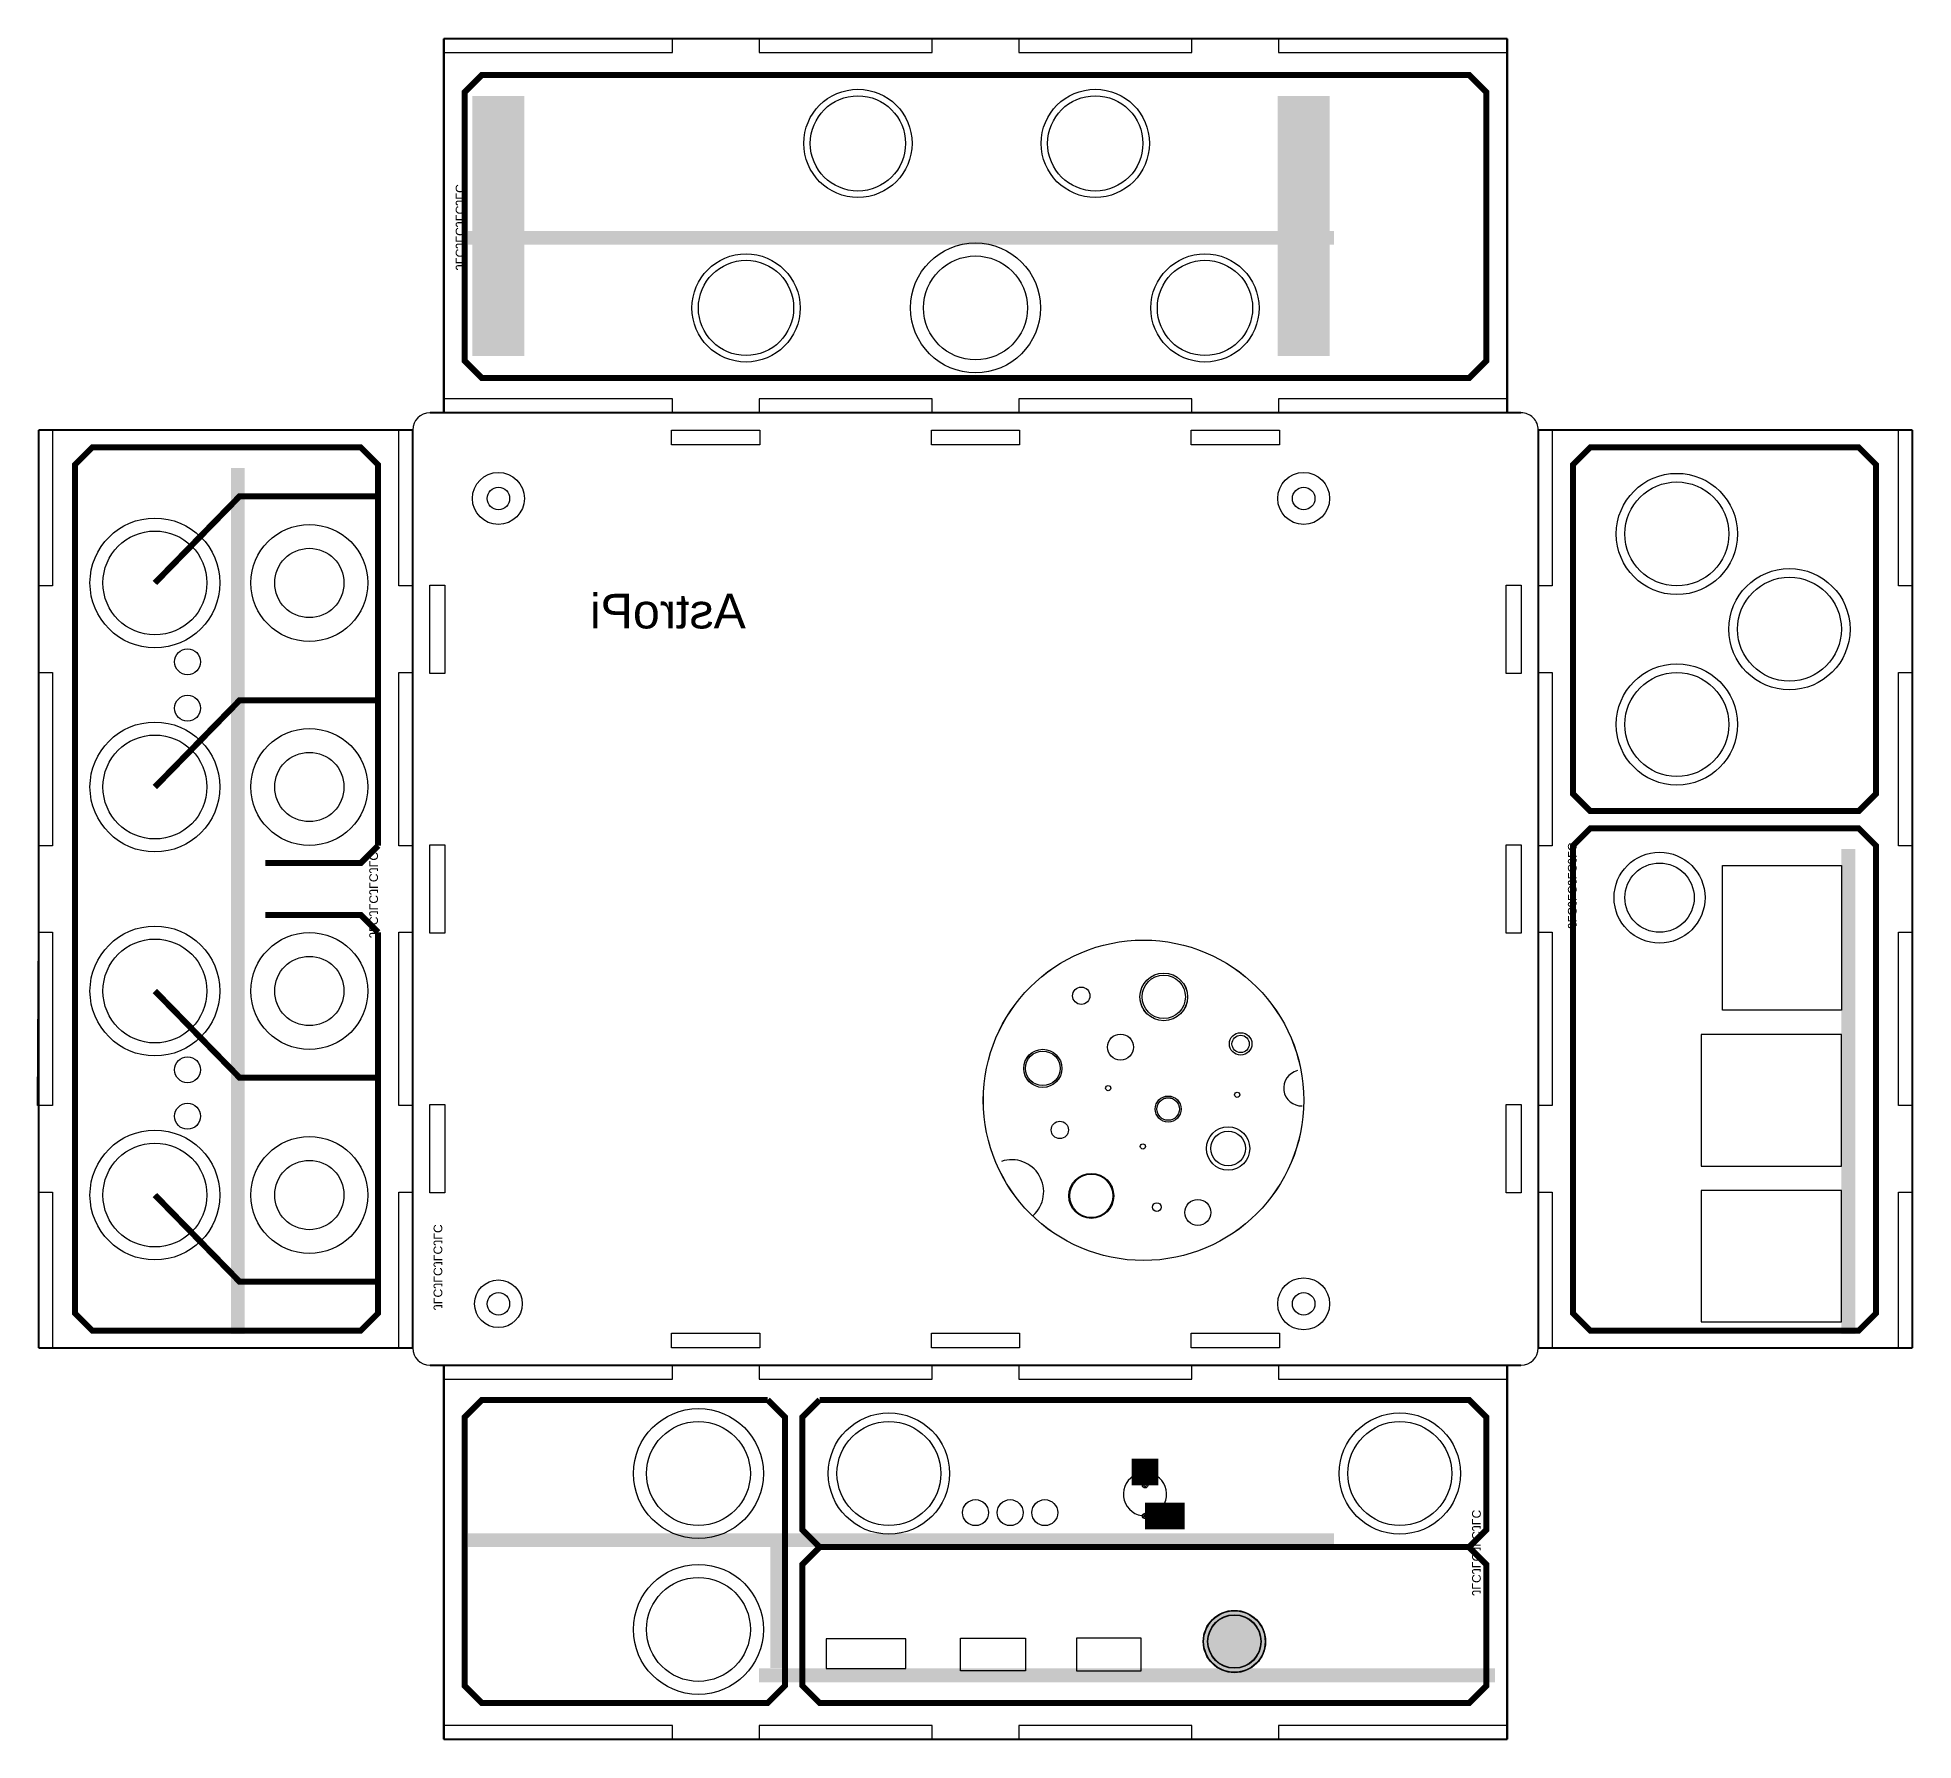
# Model space of a CAD drawing. Header units: millimetres. Extents: x -43 to 173, y -43 to 153.
import ezdxf

# ---------------------------------------------------------------- set-up
doc = ezdxf.new("R2010")
doc.units = ezdxf.units.MM
for name, color, linetype, true_color in [('BoardOutLine', 7, 'Continuous', 0xff00ff), ('BottomLayer', 7, 'Continuous', 0x0000ff), ('BottomSilkLayer', 7, 'Continuous', 0x66cc33), ('BottomSolderMaskLayer', 7, 'Continuous', 0xaa00ff), ('Document', 7, 'Continuous', 0xffffff), ('Hole', 7, 'Continuous', 0x222222), ('Multi-Layer', 7, 'Continuous', 0xc0c0c0), ('TopLayer', 7, 'Continuous', 0xff0000), ('TopSilkLayer', 7, 'Continuous', 0xffcc00), ('TopSolderMaskLayer', 7, 'Continuous', 0x800080)]:
    doc.layers.add(name, color=color, linetype=linetype, true_color=true_color)
doc.styles.get("Standard").update_dxf_attribs({"font": 'arial.ttf'})

msp = doc.modelspace()

# ---------------------------------------------------------------- hatches: boundary and pattern name
at = {"layer": 'BottomSolderMaskLayer'}
msp.add_hatch(color=256, dxfattribs=at).paths.add_polyline_path([(91.2991824, -31.900113999999917, 1), (98.50079360000001, -31.900113999999917, 1)])
at = {"layer": 'Document'}
for points in [[(6.899909999999977, 146.558), (12.899898000000007, 146.558), (12.899898000000007, 116.55805999999995), (6.899909999999977, 116.55805999999995), (6.899909999999977, 146.558)], [(99.89997800000003, 146.558), (105.89996600000006, 146.558), (105.89996600000006, 116.55805999999995), (99.89997800000003, 116.55805999999995), (99.89997800000003, 146.558)], [(6.400038000000109, 130.99999200000002), (106.40009199999997, 130.99999200000002), (106.40009199999997, 129.4000460000001), (6.400038000000109, 129.4000460000001), (6.400038000000109, 130.99999200000002)], [(-20.999958000000106, 103.59999599999992), (-19.40001200000006, 103.59999599999992), (-19.40001200000006, 3.599941999999942), (-20.999958000000106, 3.599941999999942), (-20.999958000000106, 103.59999599999992)], [(164.99992399999985, 59.60008400000004), (166.5998699999999, 59.60008400000004), (166.5998699999999, 3.6001959999999826), (164.99992399999985, 3.6001959999999826), (164.99992399999985, 59.60008400000004)], [(6.400545999999963, -19.40001200000006), (106.40059999999983, -19.40001200000006), (106.40059999999983, -20.999957999999992), (6.400545999999963, -20.999957999999992), (6.400545999999963, -19.40001200000006)], [(41.299891999999886, -20.954999999999927), (42.89983799999993, -20.954999999999927), (42.89983799999993, -34.954972), (41.299891999999886, -34.954972), (41.299891999999886, -20.954999999999927)], [(39.99991999999986, -34.99992999999995), (125.00000399999988, -34.99992999999995), (125.00000399999988, -36.599875999999995), (39.99991999999986, -36.599875999999995), (39.99991999999986, -34.99992999999995)]]:
    msp.add_hatch(color=256, dxfattribs=at).paths.add_polyline_path(points)
at = {"layer": 'Multi-Layer'}
msp.add_hatch(color=256, dxfattribs=at).paths.add_polyline_path([(91.3499824, -31.900113999999917, 1), (98.44999360000001, -31.900113999999917, 1)])
at = {"layer": 'TopSolderMaskLayer'}
msp.add_hatch(color=256, dxfattribs=at).paths.add_polyline_path([(91.2991824, -31.900113999999917, 1), (98.50079360000001, -31.900113999999917, 1)])

# ---------------------------------------------------------------- linework, layer by layer
at = {"layer": 'BoardOutLine', "const_width": 0.254}
for points in [[(3.5999927999999954, 153.19999840000003), (3.5999927999999954, 109.99998319999997)], [(3.5999927999999954, 153.19999840000003), (126.40000120000002, 153.19999840000003)], [(126.40000120000002, 153.19999840000003), (126.40000120000002, 109.99998319999997)], [(1.9999959999998964, 110.00000860000011), (127.99999799999989, 110.00000860000011)], [(-43.199989800000026, 108.00001259999999), (-43.199989800000026, 1.99999600000001)], [(-43.199989800000026, 108.00001259999999), (0, 108.00001259999999)], [(0, 1.99999600000001), (0, 108.00001259999999)], [(129.9999939999999, 108.00001259999999), (129.9999939999999, 1.99999600000001)], [(129.9999939999999, 108.00001259999999), (173.20000919999995, 108.00001259999999)], [(173.20000919999995, 108.00001259999999), (173.20000919999995, 1.99999600000001)], [(-43.199989800000026, 1.99999600000001), (0, 1.99999600000001)], [(127.99999799999989, 0), (1.9999959999998964, 0)], [(3.5999927999999954, 0), (3.5999927999999954, -43.199989800000026)], [(126.40000120000002, 0), (126.40000120000002, -43.199989800000026)], [(129.9999939999999, 1.99999600000001), (173.20000919999995, 1.99999600000001)], [(3.5999927999999954, -43.199989800000026), (126.40000120000002, -43.199989800000026)]]:
    msp.add_lwpolyline(points, dxfattribs=at)
at = {"layer": 'BoardOutLine'}
for centre, start, end in [((1.9999959999998964, 108.00001259999999), 90, 180), ((127.99999799999989, 108.00001259999999), 359.9999999999982, 90), ((1.9999959999998964, 1.99999600000001), 180.00000000000148, 270), ((127.99999799999989, 1.99999600000001), 270, 0)]:
    msp.add_arc(centre, 1.9999959999999999, start, end, dxfattribs=at)
at = {"layer": 'BottomLayer', "const_width": 2.999994}
for points in [[(84.58194919999994, -13.865809200000058), (84.58194919999994, -10.794999999999959)], [(84.582, -17.399), (89.15399999999988, -17.399)]]:
    msp.add_lwpolyline(points, dxfattribs=at)
at = {"layer": 'BottomSilkLayer'}
for centre, radius in [((84.40699399999983, 30.599888000000078), 18.50009), ((77.21600000000001, 42.672000000000025), 0.9999979999999999), ((86.73693600000013, 42.54296800000009), 2.750058), ((81.74583599999994, 36.74287800000002), 1.500124), ((95.62134800000001, 37.10965400000009), 1.2999720000000001), ((72.77633399999979, 34.285428000000024), 2.199894), ((80.32749999999999, 32.00400000000002), 0.299974), ((87.24823800000001, 29.591762000000017), 1.2999720000000001), ((95.223838, 31.237428000000023), 0.299974), ((74.73950000000002, 27.177999999999997), 0.9999979999999999), ((94.16973799999994, 25.03678000000002), 2.500122), ((84.32799999999986, 25.273000000000025), 0.299974), ((78.36941400000012, 19.56028600000002), 2.5999440000000003), ((85.93175600000006, 18.27504600000009), 0.5001260000000001), ((90.67698400000006, 17.649951999999985), 1.500124)]:
    msp.add_circle(centre, radius, dxfattribs=at)
for centre, radius, start, end in [((102.6646438443421, 32.014339716357654), 2.0674076, 103.39147803352316, 272.0466845326421), ((69.17051281406827, 20.03370535926649), 3.7026596, 312.51065076627174, 108.4348450904883)]:
    msp.add_arc(centre, radius, start, end, dxfattribs=at)
at = {"layer": 'BottomSolderMaskLayer', "const_width": 3.101594}
for points in [[(84.58194919999994, -13.865809200000058), (84.58194919999994, -10.794999999999959)], [(84.582, -17.399), (89.15399999999988, -17.399)]]:
    msp.add_lwpolyline(points, dxfattribs=at)
at = {"layer": 'BottomSolderMaskLayer'}
for centre, radius in [((94.89998800000001, -31.900113999999917), 3.6008056), ((94.89998800000001, -31.900012400000037), 3.0936516960190032)]:
    msp.add_circle(centre, radius, dxfattribs=at)
at = {"layer": 'Document'}
for centre, radius in [((51.420013999999924, 141.10004800000002), 6.249924000000001), ((78.83169399999986, 141.10004800000002), 6.249924000000001), ((38.50004999999999, 122.10008600000003), 6.249924000000001), ((65.00012400000003, 122.10008600000003), 7.500112), ((91.49994400000003, 122.10008600000003), 6.249924000000001), ((9.899903999999992, 100.099876), 2.999994), ((102.89997200000005, 100.099876), 2.999994), ((145.99996199999998, 96.00006199999996), 6.999986000000001), ((-29.766005999999948, 90.33992599999999), 7.500112), ((-11.932920000000081, 90.33992599999999), 6.75005), ((158.99993600000005, 85.00008400000002), 6.999986000000001), ((145.99996199999998, 74.00010599999996), 6.999986000000001), ((-29.766005999999948, 66.77990199999999), 7.500112), ((-11.932920000000081, 66.77990199999999), 6.75005), ((143.99996599999997, 53.999892000000045), 5.249926), ((-29.766005999999948, 43.21987800000011), 7.500112), ((-11.932920000000081, 43.21987800000011), 6.75005), ((-29.766005999999948, 19.660108000000037), 7.500112), ((-11.932920000000081, 19.660108000000037), 6.75005), ((9.899903999999992, 7.10006199999998), 2.750058), ((102.89997200000005, 7.10006199999998), 2.999994), ((32.99993400000005, -12.500102000000084), 7.500112), ((54.99988999999994, -12.500102000000084), 6.999986000000001), ((114.00002600000005, -12.500102000000084), 6.999986000000001), ((32.99993400000005, -30.50006600000006), 7.500112)]:
    msp.add_circle(centre, radius, dxfattribs=at)
at = {"layer": 'Hole'}
for centre in [(84.582, -13.865859999999998), (84.582, -17.399)]:
    msp.add_circle(centre, 0.1524, dxfattribs=at)
at = {"layer": 'Multi-Layer'}
for points in [[(3.5999927999999954, 151.60000159999993), (29.99999080000009, 151.60000159999993), (29.99999080000009, 153.19999840000003), (3.5999927999999954, 153.19999840000003)], [(39.999996200000055, 151.60000159999993), (60.00000699999998, 151.60000159999993), (60.00000699999998, 153.19999840000003), (39.999996200000055, 153.19999840000003)], [(69.99998700000003, 151.60000159999993), (89.99999780000019, 151.60000159999993), (89.99999780000019, 153.19999840000003), (69.99998700000003, 153.19999840000003)], [(100.00000319999992, 151.60000159999993), (126.40000120000002, 151.60000159999993), (126.40000120000002, 153.19999840000003), (100.00000319999992, 153.19999840000003)], [(3.5999927999999954, 110.00000860000011), (29.99999080000009, 110.00000860000011), (29.99999080000009, 111.60000539999999), (3.5999927999999954, 111.60000539999999)], [(39.999996200000055, 110.00000860000011), (60.00000699999998, 110.00000860000011), (60.00000699999998, 111.60000539999999), (39.999996200000055, 111.60000539999999)], [(70.00001240000017, 110.00000860000011), (89.99999780000019, 110.00000860000011), (89.99999780000019, 111.60000539999999), (70.00001240000017, 111.60000539999999)], [(100.00000319999992, 110.00000860000011), (126.40000120000002, 110.00000860000011), (126.40000120000002, 111.60000539999999), (100.00000319999992, 111.60000539999999)], [(-41.60001839999995, 108.00001259999999), (-41.60001839999995, 89.99999779999996), (-43.20001519999994, 89.99999779999996), (-43.20001519999994, 108.00001259999999)], [(0, 108.00001259999999), (0, 89.99999779999996), (-1.5999967999999853, 89.99999779999996), (-1.5999967999999853, 108.00001259999999)], [(40.09999600000003, 106.29999060000011), (29.899991000000114, 106.29999060000011), (29.899991000000114, 108.00001259999999), (40.09999600000003, 108.00001259999999)], [(70.10001219999992, 106.29999060000011), (59.900007200000005, 106.29999060000011), (59.900007200000005, 108.00001259999999), (70.10001219999992, 108.00001259999999)], [(100.1000029999999, 106.29999060000011), (89.89999799999998, 106.29999060000011), (89.89999799999998, 108.00001259999999), (100.1000029999999, 108.00001259999999)], [(129.9999939999999, 89.99999779999996), (129.9999939999999, 108.00001259999999), (131.5999908, 108.00001259999999), (131.5999908, 89.99999779999996)], [(171.60001240000008, 89.99999779999996), (171.60001240000008, 108.00001259999999), (173.20000919999995, 108.00001259999999), (173.20000919999995, 89.99999779999996)], [(3.699992599999973, 90.09999760000005), (3.699992599999973, 79.89999260000002), (1.9999959999998964, 79.89999260000002), (1.9999959999998964, 90.09999760000005)], [(126.30000140000004, 79.89999260000002), (126.30000140000004, 90.09999760000005), (127.99999799999989, 90.09999760000005), (127.99999799999989, 79.89999260000002)], [(-41.60001839999995, 79.9999924), (-41.60001839999995, 60.00000699999998), (-43.20001519999994, 60.00000699999998), (-43.20001519999994, 79.9999924)], [(0, 79.9999924), (0, 60.00000699999998), (-1.5999967999999853, 60.00000699999998), (-1.5999967999999853, 79.9999924)], [(129.9999939999999, 60.00000699999998), (129.9999939999999, 79.9999924), (131.5999908, 79.9999924), (131.5999908, 60.00000699999998)], [(171.60001240000008, 60.00000699999998), (171.60001240000008, 79.9999924), (173.20000919999995, 79.9999924), (173.20000919999995, 60.00000699999998)], [(3.699992599999973, 60.10000679999996), (3.699992599999973, 49.90000180000004), (1.9999959999998964, 49.90000180000004), (1.9999959999998964, 60.10000679999996)], [(126.30000140000004, 49.90000180000004), (126.30000140000004, 60.10000679999996), (127.99999799999989, 60.10000679999996), (127.99999799999989, 49.90000180000004)], [(151.25699999999995, 41.02100000000007), (151.25699999999995, 57.72101739999994), (165.00701059999994, 57.72101739999994), (165.00701059999994, 41.02100000000007)], [(-41.60001839999995, 50.00000160000002), (-41.60001839999995, 29.99999080000009), (-43.32000479999999, 29.99999080000009), (-43.20001519999994, 50.00000160000002)], [(0, 50.00000160000002), (0, 29.99999080000009), (-1.5999967999999853, 29.99999080000009), (-1.5999967999999853, 50.00000160000002)], [(129.9999939999999, 29.99999080000009), (129.9999939999999, 50.00000160000002), (131.5999908, 50.00000160000002), (131.5999908, 29.99999080000009)], [(171.60001240000008, 29.99999080000009), (171.60001240000008, 50.00000160000002), (173.20000919999995, 50.00000160000002), (173.20000919999995, 29.99999080000009)], [(165.00000020000004, 23.000004799999942), (165.00000020000004, 38.1999998), (148.80000719999987, 38.1999998), (148.80000719999987, 23.000004799999942)], [(3.699992599999973, 30.09999060000007), (3.699992599999973, 19.900011000000063), (1.9999959999998964, 19.900011000000063), (1.9999959999998964, 30.09999060000007)], [(126.30000140000004, 19.900011000000063), (126.30000140000004, 30.09999060000007), (127.99999799999989, 30.09999060000007), (127.99999799999989, 19.900011000000063)], [(-41.60001839999995, 20.00001080000004), (-41.60001839999995, 1.99999600000001), (-43.20001519999994, 1.99999600000001), (-43.20001519999994, 20.00001080000004)], [(0, 20.00001080000004), (0, 1.99999600000001), (-1.5999967999999853, 1.99999600000001), (-1.5999967999999853, 20.00001080000004)], [(129.9999939999999, 1.99999600000001), (129.9999939999999, 20.00001080000004), (131.5999908, 20.00001080000004), (131.5999908, 1.99999600000001)], [(165.00000020000004, 4.999990000000025), (165.00000020000004, 20.200010399999996), (148.80000719999987, 20.200010399999996), (148.80000719999987, 4.999990000000025)], [(171.60001240000008, 1.99999600000001), (171.60001240000008, 20.00001080000004), (173.20000919999995, 20.00001080000004), (173.20000919999995, 1.99999600000001)], [(29.899991000000114, 3.699992599999973), (40.09999600000003, 3.699992599999973), (40.09999600000003, 1.99999600000001), (29.899991000000114, 1.99999600000001)], [(59.900007200000005, 3.699992599999973), (70.10001219999992, 3.699992599999973), (70.10001219999992, 1.99999600000001), (59.900007200000005, 1.99999600000001)], [(89.89999799999998, 3.699992599999973), (100.1000029999999, 3.699992599999973), (100.1000029999999, 1.99999600000001), (89.89999799999998, 1.99999600000001)], [(29.99999080000009, 0), (3.5999927999999954, 0), (3.5999927999999954, -1.5999967999999853), (29.99999080000009, -1.5999967999999853)], [(60.00000699999998, 0), (39.999996200000055, 0), (39.999996200000055, -1.5999967999999853), (60.00000699999998, -1.5999967999999853)], [(89.99999780000019, 0), (70.00001240000017, 0), (70.00001240000017, -1.5999967999999853), (89.99999780000019, -1.5999967999999853)], [(126.40000120000002, 0), (100.00000319999992, 0), (100.00000319999992, -1.5999967999999853), (126.40000120000002, -1.5999967999999853)], [(47.748977399999944, -35.00000620000003), (56.94898439999986, -35.00000620000003), (56.94898439999986, -31.599987599999963), (47.748977399999944, -31.599987599999963)], [(70.76899739999988, -31.499987799999985), (70.76899739999988, -35.30000559999996), (63.26901240000018, -35.30000559999996), (63.26901240000018, -31.499987799999985)], [(76.65001180000002, -31.499987799999985), (76.65001180000002, -35.30000559999996), (84.14999680000017, -35.30000559999996), (84.14999680000017, -31.499987799999985)], [(29.99999080000009, -41.59999300000004), (3.5999927999999954, -41.59999300000004), (3.5999927999999954, -43.199989800000026), (29.99999080000009, -43.199989800000026)], [(60.00000699999998, -41.59999300000004), (39.999996200000055, -41.59999300000004), (39.999996200000055, -43.199989800000026), (60.00000699999998, -43.199989800000026)], [(89.99999780000019, -41.59999300000004), (70.00001240000017, -41.59999300000004), (70.00001240000017, -43.199989800000026), (89.99999780000019, -43.199989800000026)], [(126.40000120000002, -41.59999300000004), (100.00000319999992, -41.59999300000004), (100.00000319999992, -43.199989800000026), (126.40000120000002, -43.199989800000026)]]:
    msp.add_lwpolyline(points, close=True, dxfattribs=at)
for centre, radius in [((51.420013999999924, 141.10004800000002), 5.499989), ((78.83169399999986, 141.10004800000002), 5.499989), ((65.00012400000003, 122.10008600000003), 5.999988), ((38.50004999999999, 122.10008600000003), 5.499989), ((91.49994400000003, 122.10008600000003), 5.499989), ((145.99996199999998, 96.00006199999996), 5.999988), ((9.899903999999992, 100.099876), 1.2999974), ((102.89997200000005, 100.099876), 1.2999974), ((-29.766005999999948, 90.33992599999999), 5.999988), ((-11.932920000000081, 90.33992599999999), 3.9999919999999998), ((158.99993600000005, 85.00008400000002), 5.999988), ((-25.999948000000018, 81.239868), 1.499997), ((145.99996199999998, 74.00010599999996), 5.999988), ((-25.999948000000018, 75.87995999999998), 1.499997), ((-29.766005999999948, 66.77990199999999), 5.999988), ((-11.932920000000081, 66.77990199999999), 3.9999919999999998), ((143.99996599999997, 53.999892000000045), 3.9999919999999998), ((-29.766005999999948, 43.21987800000011), 5.999988), ((-11.932920000000081, 43.21987800000011), 3.9999919999999998), ((77.21600000000001, 42.672000000000025), 0.9999979999999999), ((86.74099999999987, 42.54500000000007), 2.4999949999999997), ((81.74431200000015, 36.7433860000001), 1.499997), ((95.62160199999983, 37.10965400000009), 0.9999979999999999), ((-25.999948000000018, 34.119820000000004), 1.499997), ((72.77100000000007, 34.289999999999964), 1.9999959999999999), ((87.24899999999991, 29.591000000000008), 1.499997), ((-25.999948000000018, 28.759657999999945), 1.499997), ((94.17177000000004, 25.03703399999995), 1.9999959999999999), ((-29.766005999999948, 19.659853999999996), 5.999988), ((-11.932920000000081, 19.660108000000037), 3.9999919999999998), ((78.37982799999997, 19.562572000000046), 2.4999949999999997), ((90.678, 17.65300000000002), 1.499997), ((9.899903999999992, 7.10006199999998), 1.2999974), ((102.89997200000005, 7.10006199999998), 1.2999974), ((32.99993400000005, -12.500102000000084), 5.999988), ((54.99988999999994, -12.500102000000084), 5.999988), ((114.00002600000005, -12.500102000000084), 5.999988), ((84.582, -13.865859999999998), 0.3048), ((65.00012400000003, -17.01800000000003), 1.499997), ((65.00012400000003, -17.01825400000007), 1.499997), ((69.00011600000005, -17.01800000000003), 1.499997), ((73.00010800000007, -17.01800000000003), 1.499997), ((84.582, -17.399), 0.3048), ((32.99993400000005, -30.50006600000006), 5.999988), ((94.89998800000001, -31.900113999999917), 3.5500056), ((94.89998800000001, -31.900012400000037), 3.0500065999999997)]:
    msp.add_circle(centre, radius, dxfattribs=at)
at = {"layer": 'TopLayer', "const_width": 0.9999979999999999}
msp.add_lwpolyline([(84.58014579999997, -11.706809200000066), (84.58014579999997, -13.865809200000058)], dxfattribs=at)
at = {"layer": 'TopLayer'}
msp.add_arc((84.58001880000018, -14.899013218490268), 2.4999949999999997, 121.99979161211542, 58.000208387884584, dxfattribs=at)
at = {"layer": 'TopSilkLayer', "const_width": 0.6999986}
for points in [[(121.99998459999995, 149.00003220000008), (124.0000060000001, 147.00001080000004), (124.0000060000001, 115.99999660000003), (122.00000999999986, 113.9999752), (8.00000939999984, 113.9999752), (6.000013400000057, 115.99999660000003), (6.000013400000057, 147.00001080000004), (8.00000939999984, 149.00003220000008), (121.99998459999995, 149.00003220000008)], [(134.00026539999988, 104.00029999999992), (136.00000740000007, 105.99999119999995), (167.00004699999988, 105.99999119999995), (169.00004300000012, 104.00029999999992), (169.00004300000012, 65.99999500000001), (167.00004699999988, 63.999999), (136.00000740000007, 63.999999), (134.00026539999988, 65.99999500000001), (134.00026539999988, 104.00029999999992)], [(134.00001140000006, 60.00000699999998), (136.00000740000007, 62.000003000000106), (167.00004699999988, 62.000003000000106), (169.00004300000012, 60.00000699999998), (169.00004300000012, 6.000013400000057), (167.00004699999988, 3.99999200000002), (136.00000740000007, 3.99999200000002), (134.00001140000006, 6.000013400000057), (134.00001140000006, 60.00000699999998)], [(47.00005840000006, -21.000008800000046), (121.99998459999995, -21.000008800000046), (124.0000060000001, -23.000004799999942), (124.0000060000001, -36.9999767999999), (121.99998459999995, -38.99997280000002), (47.00005840000006, -38.99997280000002), (45.00003699999991, -36.9999767999999), (45.00003699999991, -23.00003019999997), (47.00005840000006, -21.000008800000046)]]:
    msp.add_lwpolyline(points, close=True, dxfattribs=at)
for points in [[(-3.99999200000002, 60.00000699999998), (-3.99999200000002, 103.99999520000006), (-6.000013400000057, 105.99999119999995), (-36.99997680000001, 105.99999119999995), (-38.99997280000002, 103.99996980000003), (-38.99997280000002, 6.000013400000057), (-36.99997680000001, 3.99999200000002), (-6.000013400000057, 3.99999200000002), (-3.99999200000002, 6.000013400000057), (-3.99999200000002, 49.99997619999999)], [(-3.99999200000002, 100.33998220000001), (-20.00001080000004, 100.34000760000004), (-29.766005999999948, 90.33997679999993)], [(-3.99999200000002, 76.77998359999992), (-20.00001080000004, 76.77998359999992), (-29.766005999999948, 66.78000359999999)], [(-3.99999200000002, 60.00000699999998), (-6.000013400000057, 57.999985599999945), (-17.000016800000026, 57.999985599999945)], [(-3.99999200000002, 49.99997619999999), (-6.000013400000057, 51.99999760000003), (-17.000016800000026, 51.99999760000003)], [(-3.99999200000002, 33.21999960000005), (-20.00001080000004, 33.21999960000005), (-29.766005999999948, 43.220005000000015)], [(-3.99999200000002, 9.66000100000008), (-20.00001080000004, 9.66000100000008), (-29.766005999999948, 19.660006400000043)], [(41.000044999999886, -3.99999200000002), (43.000041000000124, -6.000013399999943), (43.000041000000124, -36.9999767999999), (41.000044999999886, -38.99997280000002), (8.00000939999984, -38.99997280000002), (6.000013400000057, -36.9999767999999), (6.000013400000057, -6.000013399999943), (8.00000939999984, -3.99999200000002), (40.99999420000006, -3.99999200000002)], [(47.00005840000006, -21.000008800000046), (45.00003699999991, -18.999961999999982), (45.00003699999991, -6.000013399999943), (47.00005840000006, -3.99999200000002)], [(47.00005840000006, -3.99999200000002), (121.99998459999995, -3.99999200000002), (124.0000060000001, -6.000013399999943), (124.0000060000001, -18.999961999999982), (121.99998459999995, -21.000008800000046)]]:
    msp.add_lwpolyline(points, dxfattribs=at)
at = {"layer": 'TopSilkLayer'}
for centre, radius in [((84.40013599999986, 30.599888000000078), 18.50009), ((77.21600000000001, 42.672000000000025), 0.9999979999999999), ((86.74099999999987, 42.54500000000007), 2.750058), ((81.74431200000015, 36.7433860000001), 1.500124), ((95.62160199999983, 37.10965400000009), 1.2999720000000001), ((72.77100000000007, 34.289999999999964), 2.199894), ((80.32749999999999, 32.00400000000002), 0.299974), ((87.24899999999991, 29.591000000000008), 1.2999720000000001), ((95.223838, 31.237428000000023), 0.299974), ((74.73950000000002, 27.177999999999997), 0.9999979999999999), ((94.17177000000004, 25.03703399999995), 2.500122), ((84.32799999999986, 25.273000000000025), 0.299974), ((78.36941400000012, 19.56028600000002), 2.5999440000000003), ((85.93175600000006, 18.27504600000009), 0.5001260000000001), ((90.678, 17.65300000000002), 1.500124)]:
    msp.add_circle(centre, radius, dxfattribs=at)
for centre, radius, start, end in [((102.66487244434177, 32.01436511635768), 2.0674076, 103.39147803350681, 272.046684532658), ((69.17048741406859, 20.033705359266605), 3.7026596, 312.51065076626895, 108.43484509049418)]:
    msp.add_arc(centre, radius, start, end, dxfattribs=at)
at = {"layer": 'TopSolderMaskLayer', "const_width": 1.1015979999999999}
msp.add_lwpolyline([(84.58014579999997, -11.706809200000066), (84.58014579999997, -13.865809200000058)], dxfattribs=at)
at = {"layer": 'TopSolderMaskLayer'}
for centre, radius in [((94.89998800000001, -31.900113999999917), 3.6008056), ((94.89998800000001, -31.900012400000037), 3.0936516960190032)]:
    msp.add_circle(centre, radius, dxfattribs=at)
msp.add_arc((84.58001880000018, -14.899013218490268), 2.4999949999999997, 121.99979161211542, 58.000208387884584, dxfattribs=at)

# ---------------------------------------------------------------- texts
at = {"layer": 'BottomSilkLayer', "text_generation_flag": 2}
for p in [(4.9657000000000835, 126.45440799999994), (-5.012943999999948, 49.34712000000002), (133.41705600000012, 50.43576399999995), (2.413000000000011, 6.350000000000023), (122.35002199999997, -26.613611999999875)]:
    msp.add_text('JLCJLCJLCJLC', height=0.9999979999999999, rotation=270, dxfattribs=at).set_placement(p)
msp.add_text('AstroPi', height=3.9999919999999998, dxfattribs=at).set_placement((38.48099999999988, 85.09000000000003))

doc.saveas('drawing.dxf')
